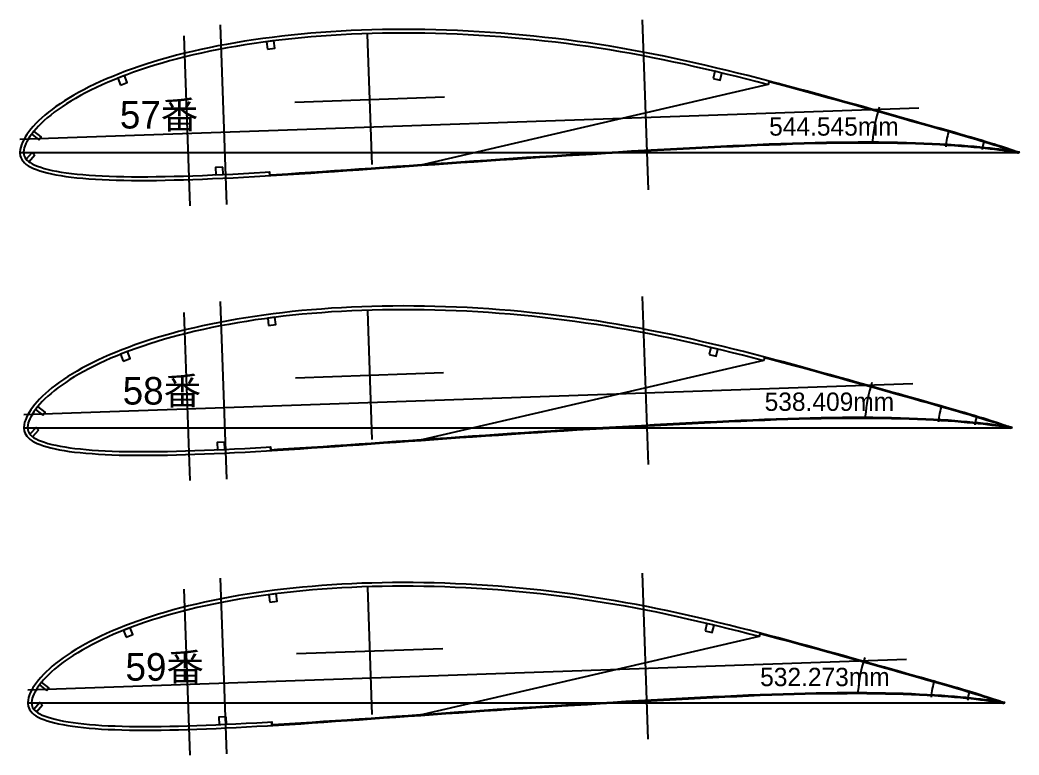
# Model space of a CAD drawing. Header units: metres. Extents: x -217 to 403, y -3621 to 82.
# Drawn here: x -191 to 354, y -2128 to -1728 of the extents above; entities that cross this region are included whole.
import ezdxf

# ---------------------------------------------------------------- set-up
doc = ezdxf.new("R2010")
doc.units = ezdxf.units.M
for name, color, linetype in [('FoilLayer', 7, 'Continuous'), ('RefFoilLayer', 7, 'Continuous'), ('StringerLayer', 7, 'Continuous'), ('SubLayer', 7, 'Continuous'), ('TextLayer', 7, 'Continuous')]:
    doc.layers.add(name, color=color, linetype=linetype)
doc.styles.add('MSゴシック', font='bigfont')

msp = doc.modelspace()

# ---------------------------------------------------------------- linework, layer by layer
at = {"layer": 'FoilLayer'}
for p, q in [((217.31, -1762.99), (27.23, -1807.06)), ((217.82, -1761.06), (217.31, -1762.99)), ((-54.45, -1812.57), (-54.57, -1810.57)), ((215.36, -1911.5), (214.86, -1913.43)), ((214.86, -1913.43), (26.92, -1956.98)), ((-53.84, -1962.43), (-53.96, -1960.43)), ((212.4, -2063.87), (26.61, -2106.9)), ((212.91, -2061.94), (212.4, -2063.87)), ((-53.23, -2112.28), (-53.35, -2110.29))]:
    msp.add_line(p, q, dxfattribs=at)
for points in [[(353.81, -1800.4), (353.7, -1800.36), (353.38, -1800.25), (352.86, -1800.07), (352.16, -1799.83), (351.28, -1799.52), (350.22, -1799.16), (348.99, -1798.74), (347.59, -1798.28), (346.02, -1797.75), (344.29, -1797.19), (342.4, -1796.58), (340.34, -1795.94), (338.13, -1795.25), (335.75, -1794.52), (333.22, -1793.75), (330.54, -1792.95), (327.7, -1792.12), (324.71, -1791.25), (321.57, -1790.34), (318.28, -1789.41), (314.85, -1788.43), (311.27, -1787.41), (307.56, -1786.36), (303.72, -1785.27), (299.75, -1784.15), (295.65, -1783), (291.44, -1781.8), (287.11, -1780.58), (282.68, -1779.33), (278.14, -1778.06), (273.49, -1776.76), (268.75, -1775.43), (263.92, -1774.07), (259, -1772.7), (254.01, -1771.32), (248.93, -1769.92), (243.77, -1768.5), (238.55, -1767.07), (233.27, -1765.63), (227.93, -1764.19), (222.54, -1762.76), (217.7, -1761.49), (217.31, -1762.99), (216.69, -1762.83), (211.2, -1761.41), (205.67, -1760), (200.09, -1758.61), (194.45, -1757.24), (188.78, -1755.88), (183.09, -1754.52), (177.38, -1753.2), (171.65, -1751.9), (165.91, -1750.65), (160.13, -1749.45), (154.33, -1748.29), (148.5, -1747.16), (142.66, -1746.08), (136.8, -1745.05), (130.92, -1744.07), (125.02, -1743.13), (119.1, -1742.25), (113.17, -1741.41), (107.23, -1740.62), (101.29, -1739.88), (95.34, -1739.2), (89.38, -1738.57), (83.42, -1737.98), (77.45, -1737.45), (71.5, -1736.96), (65.54, -1736.52), (59.61, -1736.14), (53.69, -1735.81), (47.77, -1735.53), (41.88, -1735.3), (36, -1735.12), (30.16, -1734.99), (24.34, -1734.92), (18.56, -1734.89), (12.79, -1734.93), (7.05, -1735.01), (1.37, -1735.14), (-4.29, -1735.32), (-9.88, -1735.54), (-15.44, -1735.83), (-20.95, -1736.17), (-26.42, -1736.55), (-31.83, -1736.98), (-37.17, -1737.45), (-42.45, -1737.98), (-47.68, -1738.57), (-52.85, -1739.19), (-57.96, -1739.87), (-63, -1740.58), (-67.96, -1741.34), (-72.83, -1742.14), (-77.64, -1742.99), (-82.38, -1743.88), (-87.03, -1744.82), (-91.61, -1745.8), (-96.09, -1746.8), (-100.47, -1747.85), (-104.78, -1748.94), (-108.99, -1750.08), (-113.12, -1751.25), (-117.15, -1752.45), (-121.09, -1753.68), (-124.92, -1754.94), (-128.66, -1756.24), (-132.29, -1757.57), (-135.84, -1758.92), (-139.28, -1760.3), (-142.6, -1761.7), (-145.82, -1763.11), (-148.93, -1764.56), (-151.93, -1766.01), (-154.84, -1767.5), (-157.62, -1768.98), (-160.29, -1770.48), (-162.83, -1771.97), (-165.26, -1773.48), (-167.57, -1775.01), (-169.79, -1776.54), (-171.88, -1778.07), (-173.84, -1779.59), (-175.68, -1781.09), (-177.39, -1782.59), (-178.99, -1784.1), (-180.47, -1785.58), (-181.83, -1787.06), (-183.07, -1788.5), (-184.19, -1789.93), (-185.18, -1791.3), (-186.04, -1792.63), (-186.78, -1793.94), (-187.37, -1795.14), (-187.88, -1796.46), (-188.22, -1797.38), (-188.46, -1798.6), (-188.59, -1799.84), (-188.6, -1800.06), (-188.51, -1801.11), (-188.29, -1801.87), (-187.96, -1802.59), (-187.44, -1803.35), (-186.8, -1804.09), (-186, -1804.82), (-185.05, -1805.51), (-183.92, -1806.17), (-182.55, -1806.81), (-180.98, -1807.44), (-179.22, -1808.06), (-177.33, -1808.65), (-175.29, -1809.2), (-173.06, -1809.7), (-170.65, -1810.17), (-168.06, -1810.62), (-165.35, -1811.04), (-162.49, -1811.42), (-159.46, -1811.75), (-156.25, -1812.04), (-152.89, -1812.31), (-149.38, -1812.56), (-145.76, -1812.77), (-141.98, -1812.93), (-138.05, -1813.05), (-133.95, -1813.13), (-129.72, -1813.2), (-125.37, -1813.23), (-120.89, -1813.21), (-116.26, -1813.15), (-111.47, -1813.06), (-106.55, -1812.96), (-101.53, -1812.83), (-96.38, -1812.66), (-91.11, -1812.45), (-85.69, -1812.21), (-80.16, -1811.96), (-74.52, -1811.7), (-68.79, -1811.4), (-62.95, -1811.07), (-56.98, -1810.71), (-54.57, -1810.57), (-54.48, -1812.12), (-50.8, -1811.9), (-44.64, -1811.53), (-38.39, -1811.14), (-32.06, -1810.71), (-25.62, -1810.27), (-19.09, -1809.83), (-12.49, -1809.39), (-5.83, -1808.93), (0.9, -1808.45), (7.71, -1807.96), (14.58, -1807.48), (21.51, -1807.01), (28.47, -1806.52), (35.47, -1806.02), (42.54, -1805.52), (49.65, -1805.03), (56.77, -1804.55), (63.92, -1804.07), (71.08, -1803.58), (78.28, -1803.09), (85.5, -1802.61), (92.71, -1802.16), (99.9, -1801.71), (107.1, -1801.24), (114.3, -1800.79), (121.49, -1800.36), (128.65, -1799.94), (135.77, -1799.53), (142.86, -1799.11), (149.94, -1798.7), (156.98, -1798.31), (163.96, -1797.94), (170.89, -1797.57), (177.77, -1797.2), (184.61, -1796.84), (191.4, -1796.52), (198.11, -1796.21), (204.74, -1795.9), (211.32, -1795.6), (217.82, -1795.32), (224.25, -1795.09), (230.59, -1794.88), (236.82, -1794.69), (242.97, -1794.52), (249.02, -1794.39), (254.95, -1794.31), (260.75, -1794.26), (266.43, -1794.22), (271.98, -1794.21), (277.41, -1794.25), (282.67, -1794.32), (287.78, -1794.41), (292.74, -1794.53), (297.54, -1794.67), (302.18, -1794.85), (306.64, -1795.05), (310.92, -1795.25), (315.03, -1795.48), (318.96, -1795.73), (322.68, -1796.02), (326.21, -1796.31), (329.53, -1796.59), (332.66, -1796.88), (335.58, -1797.18), (338.3, -1797.48), (340.8, -1797.77), (343.08, -1798.06), (345.14, -1798.33), (346.99, -1798.59), (348.62, -1798.81), (350.03, -1799.02), (351.24, -1799.19), (352.23, -1799.34), (353.01, -1799.46), (353.56, -1799.54), (353.92, -1799.6), (354.04, -1799.62)], [(349.82, -1950.4), (349.71, -1950.36), (349.39, -1950.25), (348.89, -1950.07), (348.19, -1949.83), (347.32, -1949.53), (346.27, -1949.17), (345.06, -1948.76), (343.67, -1948.3), (342.12, -1947.78), (340.41, -1947.23), (338.54, -1946.63), (336.51, -1945.99), (334.32, -1945.31), (331.96, -1944.59), (329.46, -1943.83), (326.81, -1943.04), (324.01, -1942.21), (321.05, -1941.35), (317.95, -1940.46), (314.69, -1939.53), (311.3, -1938.56), (307.76, -1937.56), (304.09, -1936.51), (300.3, -1935.44), (296.37, -1934.33), (292.32, -1933.19), (288.15, -1932.01), (283.88, -1930.81), (279.49, -1929.57), (275, -1928.31), (270.41, -1927.02), (265.72, -1925.71), (260.94, -1924.37), (256.08, -1923.01), (251.14, -1921.64), (246.12, -1920.26), (241.02, -1918.86), (235.86, -1917.44), (230.64, -1916.02), (225.36, -1914.6), (220.03, -1913.19), (215.25, -1911.93), (214.86, -1913.43), (214.25, -1913.27), (208.81, -1911.87), (203.34, -1910.48), (197.83, -1909.1), (192.26, -1907.74), (186.65, -1906.4), (181.02, -1905.06), (175.37, -1903.75), (169.71, -1902.47), (164.03, -1901.23), (158.32, -1900.04), (152.58, -1898.89), (146.83, -1897.78), (141.04, -1896.71), (135.25, -1895.69), (129.44, -1894.72), (123.61, -1893.8), (117.75, -1892.92), (111.89, -1892.09), (106.02, -1891.31), (100.14, -1890.58), (94.26, -1889.9), (88.37, -1889.28), (82.47, -1888.71), (76.58, -1888.17), (70.69, -1887.7), (64.8, -1887.26), (58.94, -1886.88), (53.08, -1886.55), (47.23, -1886.28), (41.4, -1886.05), (35.59, -1885.88), (29.82, -1885.75), (24.07, -1885.67), (18.35, -1885.65), (12.64, -1885.69), (6.97, -1885.77), (1.35, -1885.89), (-4.24, -1886.07), (-9.77, -1886.29), (-15.26, -1886.58), (-20.71, -1886.91), (-26.12, -1887.29), (-31.47, -1887.72), (-36.75, -1888.18), (-41.97, -1888.7), (-47.14, -1889.28), (-52.26, -1889.9), (-57.3, -1890.57), (-62.29, -1891.28), (-67.19, -1892.02), (-72.01, -1892.81), (-76.76, -1893.65), (-81.45, -1894.54), (-86.05, -1895.46), (-90.57, -1896.43), (-95, -1897.42), (-99.34, -1898.46), (-103.59, -1899.54), (-107.76, -1900.66), (-111.84, -1901.82), (-115.83, -1903), (-119.72, -1904.22), (-123.51, -1905.47), (-127.2, -1906.75), (-130.8, -1908.07), (-134.3, -1909.41), (-137.7, -1910.77), (-140.99, -1912.15), (-144.17, -1913.55), (-147.24, -1914.98), (-150.21, -1916.42), (-153.08, -1917.88), (-155.83, -1919.35), (-158.47, -1920.83), (-160.99, -1922.3), (-163.39, -1923.8), (-165.67, -1925.31), (-167.86, -1926.83), (-169.93, -1928.33), (-171.87, -1929.83), (-173.68, -1931.32), (-175.38, -1932.8), (-176.96, -1934.29), (-178.42, -1935.76), (-179.77, -1937.22), (-180.99, -1938.65), (-182.1, -1940.05), (-183.07, -1941.41), (-183.92, -1942.73), (-184.65, -1944.02), (-185.24, -1945.2), (-185.74, -1946.51), (-186.08, -1947.41), (-186.32, -1948.62), (-186.44, -1949.84), (-186.45, -1950.06), (-186.37, -1951.09), (-186.15, -1951.83), (-185.82, -1952.55), (-185.31, -1953.3), (-184.68, -1954.03), (-183.89, -1954.74), (-182.95, -1955.43), (-181.84, -1956.08), (-180.49, -1956.71), (-178.93, -1957.34), (-177.19, -1957.94), (-175.33, -1958.53), (-173.31, -1959.07), (-171.1, -1959.56), (-168.72, -1960.03), (-166.17, -1960.48), (-163.49, -1960.9), (-160.65, -1961.27), (-157.66, -1961.59), (-154.49, -1961.88), (-151.16, -1962.15), (-147.7, -1962.4), (-144.11, -1962.6), (-140.38, -1962.76), (-136.49, -1962.88), (-132.44, -1962.96), (-128.26, -1963.03), (-123.96, -1963.05), (-119.53, -1963.04), (-114.95, -1962.98), (-110.21, -1962.89), (-105.35, -1962.79), (-100.39, -1962.66), (-95.3, -1962.49), (-90.09, -1962.29), (-84.73, -1962.05), (-79.25, -1961.81), (-73.68, -1961.54), (-68.02, -1961.25), (-62.24, -1960.93), (-56.33, -1960.57), (-53.96, -1960.43), (-53.87, -1961.98), (-50.23, -1961.76), (-44.14, -1961.4), (-37.96, -1961.01), (-31.7, -1960.58), (-25.33, -1960.15), (-18.87, -1959.71), (-12.35, -1959.28), (-5.77, -1958.82), (0.89, -1958.35), (7.62, -1957.87), (14.42, -1957.39), (21.26, -1956.92), (28.14, -1956.44), (35.07, -1955.95), (42.06, -1955.45), (49.09, -1954.97), (56.13, -1954.49), (63.2, -1954.01), (70.28, -1953.53), (77.4, -1953.05), (84.53, -1952.58), (91.66, -1952.13), (98.78, -1951.68), (105.89, -1951.23), (113.01, -1950.78), (120.12, -1950.35), (127.2, -1949.94), (134.24, -1949.53), (141.25, -1949.11), (148.25, -1948.71), (155.21, -1948.33), (162.11, -1947.96), (168.96, -1947.6), (175.77, -1947.22), (182.53, -1946.87), (189.24, -1946.55), (195.87, -1946.24), (202.43, -1945.94), (208.93, -1945.64), (215.37, -1945.37), (221.73, -1945.14), (227.99, -1944.94), (234.15, -1944.74), (240.23, -1944.58), (246.22, -1944.45), (252.08, -1944.37), (257.81, -1944.32), (263.42, -1944.28), (268.92, -1944.27), (274.28, -1944.31), (279.49, -1944.38), (284.54, -1944.47), (289.44, -1944.59), (294.19, -1944.73), (298.78, -1944.9), (303.18, -1945.1), (307.41, -1945.3), (311.48, -1945.53), (315.36, -1945.78), (319.05, -1946.06), (322.53, -1946.34), (325.82, -1946.63), (328.91, -1946.91), (331.8, -1947.21), (334.48, -1947.5), (336.96, -1947.79), (339.21, -1948.08), (341.26, -1948.35), (343.08, -1948.6), (344.69, -1948.82), (346.09, -1949.02), (347.28, -1949.19), (348.26, -1949.34), (349.03, -1949.46), (349.57, -1949.54), (349.93, -1949.59), (350.05, -1949.62)], [(345.83, -2100.4), (345.73, -2100.36), (345.41, -2100.25), (344.91, -2100.08), (344.22, -2099.84), (343.36, -2099.54), (342.33, -2099.19), (341.12, -2098.78), (339.75, -2098.32), (338.22, -2097.81), (336.53, -2097.27), (334.68, -2096.67), (332.67, -2096.04), (330.5, -2095.37), (328.18, -2094.66), (325.71, -2093.91), (323.08, -2093.12), (320.31, -2092.3), (317.39, -2091.45), (314.32, -2090.57), (311.11, -2089.65), (307.75, -2088.7), (304.25, -2087.71), (300.63, -2086.67), (296.87, -2085.61), (292.99, -2084.52), (288.99, -2083.39), (284.87, -2082.22), (280.64, -2081.03), (276.31, -2079.81), (271.87, -2078.56), (267.32, -2077.29), (262.69, -2075.99), (257.96, -2074.67), (253.16, -2073.32), (248.28, -2071.97), (243.31, -2070.6), (238.27, -2069.22), (233.17, -2067.82), (228.01, -2066.41), (222.79, -2065.01), (217.52, -2063.61), (212.79, -2062.37), (212.4, -2063.87), (211.8, -2063.71), (206.43, -2062.33), (201.02, -2060.95), (195.57, -2059.59), (190.06, -2058.24), (184.52, -2056.91), (178.95, -2055.59), (173.37, -2054.3), (167.77, -2053.03), (162.16, -2051.81), (156.52, -2050.63), (150.84, -2049.5), (145.15, -2048.4), (139.43, -2047.34), (133.71, -2046.33), (127.96, -2045.37), (122.19, -2044.46), (116.41, -2043.59), (110.61, -2042.78), (104.81, -2042.01), (99, -2041.28), (93.19, -2040.61), (87.36, -2040), (81.53, -2039.43), (75.71, -2038.9), (69.88, -2038.43), (64.06, -2038), (58.26, -2037.62), (52.48, -2037.3), (46.7, -2037.03), (40.93, -2036.8), (35.19, -2036.63), (29.48, -2036.5), (23.79, -2036.43), (18.14, -2036.41), (12.5, -2036.44), (6.89, -2036.52), (1.34, -2036.64), (-4.19, -2036.82), (-9.65, -2037.04), (-15.09, -2037.32), (-20.47, -2037.65), (-25.82, -2038.03), (-31.11, -2038.45), (-36.33, -2038.91), (-41.49, -2039.42), (-46.6, -2040), (-51.66, -2040.61), (-56.65, -2041.27), (-61.57, -2041.97), (-66.42, -2042.7), (-71.19, -2043.49), (-75.88, -2044.32), (-80.51, -2045.19), (-85.06, -2046.11), (-89.53, -2047.06), (-93.92, -2048.05), (-98.2, -2049.07), (-102.4, -2050.13), (-106.52, -2051.24), (-110.56, -2052.39), (-114.5, -2053.56), (-118.34, -2054.77), (-122.09, -2056), (-125.74, -2057.27), (-129.3, -2058.57), (-132.76, -2059.89), (-136.12, -2061.24), (-139.37, -2062.6), (-142.51, -2063.98), (-145.55, -2065.4), (-148.49, -2066.82), (-151.33, -2068.27), (-154.04, -2069.72), (-156.66, -2071.18), (-159.14, -2072.64), (-161.51, -2074.12), (-163.77, -2075.61), (-165.93, -2077.11), (-167.98, -2078.6), (-169.9, -2080.08), (-171.69, -2081.55), (-173.36, -2083.02), (-174.92, -2084.49), (-176.37, -2085.94), (-177.7, -2087.38), (-178.91, -2088.79), (-180, -2090.18), (-180.97, -2091.52), (-181.8, -2092.82), (-182.53, -2094.1), (-183.1, -2095.27), (-183.61, -2096.56), (-183.93, -2097.45), (-184.17, -2098.64), (-184.3, -2099.84), (-184.3, -2100.05), (-184.22, -2101.08), (-184.01, -2101.8), (-183.68, -2102.51), (-183.18, -2103.25), (-182.56, -2103.97), (-181.78, -2104.67), (-180.86, -2105.35), (-179.75, -2105.99), (-178.42, -2106.62), (-176.89, -2107.23), (-175.16, -2107.83), (-173.32, -2108.41), (-171.33, -2108.94), (-169.15, -2109.43), (-166.79, -2109.89), (-164.27, -2110.34), (-161.62, -2110.75), (-158.82, -2111.12), (-155.86, -2111.44), (-152.73, -2111.72), (-149.44, -2111.99), (-146.01, -2112.23), (-142.47, -2112.44), (-138.78, -2112.59), (-134.94, -2112.71), (-130.93, -2112.79), (-126.8, -2112.86), (-122.55, -2112.88), (-118.17, -2112.87), (-113.64, -2112.81), (-108.96, -2112.72), (-104.15, -2112.62), (-99.24, -2112.5), (-94.21, -2112.33), (-89.06, -2112.12), (-83.76, -2111.89), (-78.35, -2111.65), (-72.84, -2111.39), (-67.25, -2111.1), (-61.53, -2110.78), (-55.69, -2110.43), (-53.35, -2110.29), (-53.25, -2111.84), (-49.66, -2111.62), (-43.63, -2111.26), (-37.53, -2110.88), (-31.33, -2110.46), (-25.04, -2110.03), (-18.66, -2109.6), (-12.21, -2109.17), (-5.7, -2108.72), (0.88, -2108.25), (7.53, -2107.77), (14.25, -2107.3), (21.02, -2106.84), (27.82, -2106.36), (34.67, -2105.87), (41.58, -2105.38), (48.53, -2104.91), (55.49, -2104.44), (62.48, -2103.96), (69.48, -2103.48), (76.51, -2103.01), (83.57, -2102.54), (90.62, -2102.1), (97.65, -2101.66), (104.68, -2101.21), (111.72, -2100.76), (118.75, -2100.34), (125.75, -2099.93), (132.71, -2099.53), (139.64, -2099.12), (146.56, -2098.72), (153.44, -2098.34), (160.26, -2097.98), (167.03, -2097.62), (173.76, -2097.25), (180.45, -2096.91), (187.08, -2096.59), (193.64, -2096.28), (200.13, -2095.98), (206.55, -2095.69), (212.92, -2095.42), (219.2, -2095.19), (225.39, -2094.99), (231.48, -2094.8), (237.49, -2094.63), (243.41, -2094.51), (249.21, -2094.43), (254.87, -2094.38), (260.42, -2094.34), (265.86, -2094.33), (271.15, -2094.37), (276.3, -2094.44), (281.29, -2094.53), (286.14, -2094.64), (290.84, -2094.78), (295.37, -2094.95), (299.73, -2095.15), (303.91, -2095.35), (307.93, -2095.57), (311.77, -2095.82), (315.41, -2096.1), (318.86, -2096.38), (322.1, -2096.66), (325.16, -2096.94), (328.02, -2097.23), (330.67, -2097.53), (333.12, -2097.81), (335.35, -2098.1), (337.37, -2098.36), (339.17, -2098.61), (340.77, -2098.83), (342.15, -2099.03), (343.32, -2099.2), (344.29, -2099.34), (345.05, -2099.46), (345.59, -2099.54), (345.94, -2099.59), (346.06, -2099.62)]]:
    msp.add_lwpolyline(points, close=True, dxfattribs=at)
at = {"layer": 'RefFoilLayer'}
for points in [[(353.95, -1799.97), (353.85, -1799.93), (353.52, -1799.83), (353.01, -1799.65), (352.31, -1799.4), (351.43, -1799.1), (350.37, -1798.73), (349.14, -1798.32), (347.73, -1797.85), (346.16, -1797.33), (344.43, -1796.77), (342.54, -1796.16), (340.48, -1795.51), (338.26, -1794.82), (335.88, -1794.09), (333.35, -1793.32), (330.66, -1792.52), (327.83, -1791.68), (324.84, -1790.81), (321.69, -1789.91), (318.41, -1788.97), (314.97, -1787.99), (311.39, -1786.98), (307.68, -1785.92), (303.84, -1784.84), (299.87, -1783.72), (295.77, -1782.56), (291.56, -1781.37), (287.23, -1780.15), (282.8, -1778.9), (278.26, -1777.62), (273.61, -1776.32), (268.87, -1774.99), (264.04, -1773.64), (259.12, -1772.27), (254.13, -1770.88), (249.04, -1769.48), (243.89, -1768.07), (238.67, -1766.63), (233.38, -1765.19), (228.05, -1763.76), (222.65, -1762.33), (217.19, -1760.9), (211.69, -1759.47), (206.15, -1758.06), (200.56, -1756.67), (194.92, -1755.29), (189.25, -1753.93), (183.54, -1752.57), (177.82, -1751.25), (172.08, -1749.95), (166.31, -1748.69), (160.53, -1747.49), (154.7, -1746.32), (148.87, -1745.2), (143, -1744.11), (137.13, -1743.08), (131.23, -1742.09), (125.31, -1741.15), (119.38, -1740.27), (113.43, -1739.43), (107.48, -1738.64), (101.52, -1737.9), (95.55, -1737.21), (89.58, -1736.57), (83.6, -1735.99), (77.62, -1735.45), (71.64, -1734.97), (65.67, -1734.53), (59.72, -1734.14), (53.78, -1733.81), (47.85, -1733.53), (41.94, -1733.3), (36.04, -1733.12), (30.19, -1732.99), (24.35, -1732.92), (18.54, -1732.89), (12.76, -1732.93), (7.01, -1733.01), (1.3, -1733.14), (-4.37, -1733.32), (-9.98, -1733.55), (-15.56, -1733.84), (-21.09, -1734.17), (-26.58, -1734.56), (-32.01, -1734.99), (-37.37, -1735.46), (-42.68, -1735.99), (-47.93, -1736.58), (-53.12, -1737.21), (-58.24, -1737.89), (-63.3, -1738.61), (-68.28, -1739.36), (-73.18, -1740.17), (-78.01, -1741.02), (-82.77, -1741.92), (-87.45, -1742.86), (-92.05, -1743.84), (-96.56, -1744.86), (-100.97, -1745.91), (-105.3, -1747.01), (-109.54, -1748.15), (-113.69, -1749.33), (-117.75, -1750.54), (-121.71, -1751.78), (-125.58, -1753.05), (-129.34, -1754.36), (-133.01, -1755.7), (-136.58, -1757.07), (-140.05, -1758.46), (-143.41, -1759.87), (-146.66, -1761.3), (-149.8, -1762.76), (-152.84, -1764.23), (-155.78, -1765.73), (-158.6, -1767.23), (-161.3, -1768.75), (-163.89, -1770.27), (-166.36, -1771.81), (-168.72, -1773.37), (-170.96, -1774.93), (-173.1, -1776.49), (-175.11, -1778.04), (-177, -1779.58), (-178.76, -1781.14), (-180.41, -1782.69), (-181.94, -1784.23), (-183.35, -1785.76), (-184.64, -1787.27), (-185.82, -1788.76), (-186.86, -1790.22), (-187.78, -1791.65), (-188.58, -1793.07), (-189.23, -1794.42), (-189.77, -1795.81), (-190.18, -1797), (-190.45, -1798.41), (-190.59, -1799.84), (-190.59, -1800.29), (-190.42, -1801.73), (-190.08, -1802.76), (-189.59, -1803.74), (-188.94, -1804.68), (-188.13, -1805.59), (-187.17, -1806.44), (-186.05, -1807.24), (-184.76, -1807.98), (-183.29, -1808.67), (-181.64, -1809.33), (-179.81, -1809.97), (-177.85, -1810.58), (-175.72, -1811.15), (-173.44, -1811.66), (-170.99, -1812.14), (-168.37, -1812.6), (-165.61, -1813.03), (-162.7, -1813.41), (-159.64, -1813.74), (-156.41, -1814.03), (-153.03, -1814.31), (-149.5, -1814.56), (-145.84, -1814.77), (-142.04, -1814.93), (-138.09, -1815.05), (-133.98, -1815.13), (-129.74, -1815.2), (-125.36, -1815.23), (-120.87, -1815.21), (-116.22, -1815.15), (-111.43, -1815.06), (-106.5, -1814.96), (-101.46, -1814.83), (-96.31, -1814.65), (-91.02, -1814.45), (-85.6, -1814.21), (-80.06, -1813.96), (-74.42, -1813.7), (-68.68, -1813.4), (-62.83, -1813.07), (-56.86, -1812.71), (-50.77, -1812.35), (-44.61, -1811.98), (-38.36, -1811.59), (-32.03, -1811.16), (-25.59, -1810.72), (-19.06, -1810.28), (-12.46, -1809.84), (-5.8, -1809.38), (0.93, -1808.9), (7.74, -1808.41), (14.61, -1807.93), (21.54, -1807.46), (28.5, -1806.97), (35.51, -1806.47), (42.57, -1805.97), (49.68, -1805.48), (56.8, -1805), (63.95, -1804.51), (71.11, -1804.02), (78.31, -1803.53), (85.52, -1803.06), (92.73, -1802.61), (99.93, -1802.16), (107.13, -1801.69), (114.33, -1801.24), (121.51, -1800.81), (128.67, -1800.39), (135.79, -1799.98), (142.89, -1799.56), (149.96, -1799.15), (157, -1798.76), (163.98, -1798.39), (170.91, -1798.02), (177.79, -1797.65), (184.63, -1797.29), (191.42, -1796.97), (198.13, -1796.66), (204.76, -1796.35), (211.33, -1796.05), (217.84, -1795.77), (224.27, -1795.54), (230.6, -1795.33), (236.83, -1795.14), (242.98, -1794.97), (249.03, -1794.84), (254.96, -1794.76), (260.75, -1794.71), (266.43, -1794.67), (271.98, -1794.66), (277.4, -1794.7), (282.67, -1794.77), (287.77, -1794.86), (292.72, -1794.98), (297.53, -1795.12), (302.16, -1795.29), (306.62, -1795.5), (310.89, -1795.7), (315, -1795.93), (318.92, -1796.18), (322.65, -1796.47), (326.17, -1796.75), (329.49, -1797.04), (332.61, -1797.33), (335.53, -1797.63), (338.24, -1797.93), (340.74, -1798.22), (343.02, -1798.51), (345.08, -1798.78), (346.92, -1799.03), (348.56, -1799.26), (349.97, -1799.46), (351.17, -1799.64), (352.16, -1799.78), (352.94, -1799.9), (353.49, -1799.99), (353.83, -1800.04), (353.95, -1800.06)], [(349.97, -1949.97), (349.86, -1949.94), (349.54, -1949.83), (349.03, -1949.65), (348.34, -1949.41), (347.47, -1949.11), (346.42, -1948.75), (345.2, -1948.34), (343.81, -1947.87), (342.26, -1947.36), (340.55, -1946.8), (338.68, -1946.2), (336.64, -1945.56), (334.45, -1944.88), (332.1, -1944.16), (329.59, -1943.4), (326.94, -1942.61), (324.13, -1941.78), (321.18, -1940.92), (318.07, -1940.02), (314.82, -1939.1), (311.42, -1938.13), (307.88, -1937.13), (304.22, -1936.08), (300.42, -1935.01), (296.49, -1933.9), (292.44, -1932.76), (288.27, -1931.58), (284, -1930.37), (279.62, -1929.14), (275.12, -1927.88), (270.53, -1926.59), (265.84, -1925.28), (261.06, -1923.93), (256.2, -1922.58), (251.26, -1921.21), (246.24, -1919.83), (241.14, -1918.43), (235.98, -1917.01), (230.75, -1915.58), (225.48, -1914.17), (220.14, -1912.75), (214.75, -1911.34), (209.31, -1909.93), (203.83, -1908.54), (198.3, -1907.16), (192.72, -1905.8), (187.11, -1904.45), (181.47, -1903.11), (175.81, -1901.79), (170.14, -1900.51), (164.44, -1899.27), (158.72, -1898.08), (152.96, -1896.93), (147.19, -1895.81), (141.39, -1894.74), (135.58, -1893.72), (129.75, -1892.74), (123.9, -1891.82), (118.03, -1890.94), (112.15, -1890.11), (106.27, -1889.33), (100.37, -1888.6), (94.47, -1887.91), (88.57, -1887.29), (82.65, -1886.71), (76.74, -1886.18), (70.84, -1885.7), (64.93, -1885.27), (59.05, -1884.88), (53.18, -1884.55), (47.31, -1884.28), (41.46, -1884.05), (35.64, -1883.88), (29.85, -1883.75), (24.07, -1883.67), (18.33, -1883.65), (12.62, -1883.69), (6.93, -1883.77), (1.29, -1883.89), (-4.32, -1884.07), (-9.87, -1884.3), (-15.38, -1884.58), (-20.85, -1884.92), (-26.28, -1885.3), (-31.65, -1885.72), (-36.95, -1886.19), (-42.2, -1886.71), (-47.39, -1887.29), (-52.52, -1887.92), (-57.58, -1888.59), (-62.59, -1889.3), (-67.51, -1890.05), (-72.36, -1890.84), (-77.13, -1891.69), (-81.84, -1892.58), (-86.47, -1893.51), (-91.01, -1894.48), (-95.47, -1895.48), (-99.83, -1896.52), (-104.11, -1897.61), (-108.3, -1898.74), (-112.41, -1899.9), (-116.42, -1901.09), (-120.34, -1902.32), (-124.16, -1903.58), (-127.89, -1904.87), (-131.51, -1906.2), (-135.04, -1907.55), (-138.47, -1908.92), (-141.79, -1910.32), (-145.01, -1911.73), (-148.12, -1913.18), (-151.12, -1914.64), (-154.02, -1916.12), (-156.81, -1917.6), (-159.49, -1919.11), (-162.04, -1920.61), (-164.49, -1922.13), (-166.81, -1923.67), (-169.04, -1925.21), (-171.15, -1926.75), (-173.14, -1928.29), (-175, -1929.81), (-176.75, -1931.35), (-178.37, -1932.88), (-179.89, -1934.41), (-181.28, -1935.92), (-182.56, -1937.41), (-183.72, -1938.89), (-184.75, -1940.33), (-185.66, -1941.75), (-186.45, -1943.15), (-187.1, -1944.48), (-187.64, -1945.86), (-188.04, -1947.03), (-188.31, -1948.43), (-188.44, -1949.84), (-188.44, -1950.29), (-188.27, -1951.71), (-187.94, -1952.72), (-187.46, -1953.7), (-186.81, -1954.63), (-186.01, -1955.52), (-185.06, -1956.37), (-183.95, -1957.16), (-182.68, -1957.89), (-181.23, -1958.57), (-179.59, -1959.22), (-177.79, -1959.85), (-175.84, -1960.46), (-173.74, -1961.02), (-171.49, -1961.53), (-169.07, -1962), (-166.48, -1962.45), (-163.75, -1962.88), (-160.87, -1963.26), (-157.84, -1963.58), (-154.65, -1963.88), (-151.3, -1964.14), (-147.81, -1964.39), (-144.2, -1964.6), (-140.44, -1964.76), (-136.53, -1964.88), (-132.47, -1964.96), (-128.27, -1965.03), (-123.95, -1965.05), (-119.5, -1965.04), (-114.91, -1964.98), (-110.17, -1964.89), (-105.3, -1964.79), (-100.32, -1964.66), (-95.22, -1964.49), (-90, -1964.28), (-84.64, -1964.05), (-79.16, -1963.81), (-73.58, -1963.54), (-67.91, -1963.25), (-62.12, -1962.92), (-56.22, -1962.57), (-50.2, -1962.21), (-44.11, -1961.85), (-37.93, -1961.46), (-31.66, -1961.03), (-25.3, -1960.6), (-18.84, -1960.16), (-12.32, -1959.73), (-5.73, -1959.27), (0.92, -1958.8), (7.65, -1958.32), (14.45, -1957.84), (21.29, -1957.37), (28.18, -1956.89), (35.11, -1956.4), (42.09, -1955.9), (49.12, -1955.42), (56.16, -1954.94), (63.23, -1954.46), (70.31, -1953.98), (77.43, -1953.49), (84.56, -1953.03), (91.69, -1952.58), (98.81, -1952.13), (105.92, -1951.67), (113.04, -1951.23), (120.14, -1950.8), (127.22, -1950.39), (134.26, -1949.98), (141.28, -1949.56), (148.27, -1949.16), (155.23, -1948.78), (162.14, -1948.41), (168.99, -1948.05), (175.79, -1947.67), (182.55, -1947.32), (189.26, -1947), (195.9, -1946.69), (202.45, -1946.39), (208.95, -1946.09), (215.39, -1945.82), (221.74, -1945.59), (228, -1945.39), (234.16, -1945.19), (240.24, -1945.02), (246.22, -1944.9), (252.09, -1944.82), (257.81, -1944.77), (263.42, -1944.73), (268.92, -1944.72), (274.27, -1944.76), (279.48, -1944.83), (284.53, -1944.92), (289.43, -1945.04), (294.17, -1945.18), (298.76, -1945.35), (303.16, -1945.55), (307.39, -1945.75), (311.45, -1945.98), (315.33, -1946.23), (319.01, -1946.51), (322.5, -1946.79), (325.77, -1947.08), (328.87, -1947.36), (331.75, -1947.65), (334.43, -1947.95), (336.9, -1948.24), (339.15, -1948.52), (341.19, -1948.79), (343.01, -1949.04), (344.63, -1949.27), (346.02, -1949.47), (347.21, -1949.64), (348.19, -1949.78), (348.96, -1949.9), (349.51, -1949.99), (349.85, -1950.04), (349.97, -1950.06)], [(345.98, -2099.97), (345.87, -2099.94), (345.56, -2099.83), (345.06, -2099.65), (344.37, -2099.41), (343.51, -2099.12), (342.47, -2098.76), (341.27, -2098.36), (339.89, -2097.9), (338.36, -2097.39), (336.67, -2096.84), (334.82, -2096.24), (332.8, -2095.61), (330.64, -2094.94), (328.31, -2094.22), (325.84, -2093.47), (323.21, -2092.69), (320.44, -2091.87), (317.52, -2091.02), (314.44, -2090.14), (311.23, -2089.22), (307.87, -2088.26), (304.37, -2087.27), (300.75, -2086.24), (297, -2085.18), (293.11, -2084.08), (289.11, -2082.96), (284.99, -2081.79), (280.76, -2080.6), (276.43, -2079.37), (271.99, -2078.13), (267.44, -2076.86), (262.81, -2075.56), (258.09, -2074.23), (253.28, -2072.89), (248.4, -2071.54), (243.43, -2070.17), (238.39, -2068.79), (233.29, -2067.39), (228.12, -2065.98), (222.91, -2064.58), (217.63, -2063.18), (212.3, -2061.78), (206.92, -2060.39), (201.5, -2059.01), (196.04, -2057.65), (190.53, -2056.3), (184.98, -2054.97), (179.4, -2053.64), (173.81, -2052.34), (168.2, -2051.08), (162.57, -2049.85), (156.91, -2048.67), (151.22, -2047.53), (145.51, -2046.43), (139.78, -2045.37), (134.04, -2044.36), (128.27, -2043.4), (122.49, -2042.48), (116.69, -2041.61), (110.88, -2040.79), (105.06, -2040.02), (99.23, -2039.3), (93.4, -2038.62), (87.56, -2038), (81.71, -2037.43), (75.87, -2036.91), (70.03, -2036.43), (64.19, -2036), (58.38, -2035.63), (52.57, -2035.3), (46.77, -2035.03), (40.99, -2034.81), (35.23, -2034.63), (29.51, -2034.5), (23.8, -2034.43), (18.12, -2034.41), (12.47, -2034.44), (6.85, -2034.52), (1.27, -2034.65), (-4.27, -2034.82), (-9.76, -2035.04), (-15.21, -2035.33), (-20.62, -2035.66), (-25.98, -2036.03), (-31.29, -2036.46), (-36.53, -2036.92), (-41.72, -2037.43), (-46.85, -2038.01), (-51.92, -2038.63), (-56.93, -2039.29), (-61.87, -2039.99), (-66.74, -2040.73), (-71.53, -2041.52), (-76.26, -2042.35), (-80.91, -2043.23), (-85.48, -2044.15), (-89.97, -2045.11), (-94.38, -2046.1), (-98.69, -2047.13), (-102.92, -2048.2), (-107.07, -2049.32), (-111.13, -2050.48), (-115.1, -2051.65), (-118.97, -2052.87), (-122.75, -2054.11), (-126.43, -2055.39), (-130.01, -2056.7), (-133.5, -2058.03), (-136.89, -2059.39), (-140.18, -2060.77), (-143.36, -2062.17), (-146.43, -2063.6), (-149.4, -2065.04), (-152.27, -2066.5), (-155.02, -2067.97), (-157.67, -2069.46), (-160.2, -2070.94), (-162.61, -2072.45), (-164.91, -2073.97), (-167.11, -2075.49), (-169.2, -2077.02), (-171.16, -2078.53), (-173.01, -2080.04), (-174.73, -2081.56), (-176.34, -2083.08), (-177.84, -2084.58), (-179.22, -2086.08), (-180.48, -2087.56), (-181.63, -2089.01), (-182.65, -2090.44), (-183.55, -2091.84), (-184.33, -2093.22), (-184.97, -2094.54), (-185.5, -2095.91), (-185.9, -2097.07), (-186.16, -2098.45), (-186.3, -2099.84), (-186.29, -2100.29), (-186.13, -2101.69), (-185.8, -2102.69), (-185.32, -2103.66), (-184.68, -2104.58), (-183.89, -2105.46), (-182.95, -2106.3), (-181.86, -2107.08), (-180.6, -2107.8), (-179.16, -2108.47), (-177.54, -2109.12), (-175.76, -2109.74), (-173.84, -2110.34), (-171.76, -2110.9), (-169.53, -2111.4), (-167.14, -2111.86), (-164.58, -2112.31), (-161.88, -2112.73), (-159.04, -2113.1), (-156.05, -2113.43), (-152.89, -2113.72), (-149.58, -2113.98), (-146.13, -2114.23), (-142.55, -2114.44), (-138.84, -2114.59), (-134.98, -2114.71), (-130.96, -2114.79), (-126.81, -2114.86), (-122.54, -2114.88), (-118.14, -2114.87), (-113.6, -2114.81), (-108.92, -2114.72), (-104.1, -2114.62), (-99.18, -2114.49), (-94.13, -2114.32), (-88.97, -2114.12), (-83.68, -2113.89), (-78.26, -2113.65), (-72.74, -2113.39), (-67.13, -2113.1), (-61.41, -2112.77), (-55.58, -2112.42), (-49.63, -2112.07), (-43.6, -2111.71), (-37.5, -2111.33), (-31.3, -2110.91), (-25.01, -2110.48), (-18.63, -2110.04), (-12.18, -2109.62), (-5.67, -2109.17), (0.91, -2108.7), (7.56, -2108.22), (14.28, -2107.75), (21.05, -2107.29), (27.85, -2106.81), (34.71, -2106.32), (41.61, -2105.83), (48.56, -2105.35), (55.52, -2104.89), (62.51, -2104.41), (69.51, -2103.93), (76.54, -2103.45), (83.6, -2102.99), (90.64, -2102.55), (97.68, -2102.11), (104.71, -2101.66), (111.75, -2101.21), (118.78, -2100.79), (125.77, -2100.38), (132.73, -2099.98), (139.67, -2099.57), (146.58, -2099.17), (153.46, -2098.79), (160.29, -2098.43), (167.06, -2098.07), (173.79, -2097.7), (180.47, -2097.35), (187.11, -2097.04), (193.66, -2096.73), (200.15, -2096.43), (206.57, -2096.14), (212.93, -2095.87), (219.21, -2095.64), (225.4, -2095.44), (231.49, -2095.25), (237.5, -2095.08), (243.42, -2094.96), (249.21, -2094.88), (254.88, -2094.83), (260.42, -2094.79), (265.85, -2094.78), (271.15, -2094.82), (276.3, -2094.89), (281.28, -2094.98), (286.13, -2095.09), (290.82, -2095.23), (295.35, -2095.4), (299.71, -2095.6), (303.88, -2095.8), (307.9, -2096.02), (311.74, -2096.27), (315.38, -2096.55), (318.82, -2096.83), (322.06, -2097.11), (325.12, -2097.39), (327.97, -2097.68), (330.62, -2097.97), (333.06, -2098.26), (335.29, -2098.54), (337.31, -2098.81), (339.11, -2099.05), (340.7, -2099.28), (342.08, -2099.47), (343.26, -2099.64), (344.22, -2099.79), (344.98, -2099.9), (345.52, -2099.99), (345.86, -2100.04), (345.98, -2100.06)]]:
    msp.add_lwpolyline(points, close=True, dxfattribs=at)
at = {"layer": 'StringerLayer'}
for points in [[(-55.65, -1743.6), (-51.69, -1743.08), (-52.21, -1739.11), (-56.18, -1739.63), (-55.65, -1743.6)], [(-135.86, -1763.22), (-132.12, -1761.79), (-133.55, -1758.05), (-137.29, -1759.48), (-135.86, -1763.22)], [(187.25, -1759.62), (191.14, -1760.55), (192.07, -1756.66), (188.18, -1755.73), (187.25, -1759.62)], [(-180.26, -1793.01), (-179.02, -1791.44), (-182.95, -1788.35), (-184.19, -1789.93), (-180.26, -1793.01)], [(-182.48, -1801.25), (-183.97, -1799.92), (-187.29, -1803.66), (-185.79, -1804.99), (-182.48, -1801.25)], [(-79.95, -1807.95), (-83.94, -1808.13), (-83.77, -1812.12), (-79.77, -1811.95), (-79.95, -1807.95)], [(-55.04, -1894.3), (-51.07, -1893.78), (-51.6, -1889.82), (-55.56, -1890.34), (-55.04, -1894.3)], [(-134.33, -1913.7), (-130.59, -1912.27), (-132.02, -1908.54), (-135.76, -1909.96), (-134.33, -1913.7)], [(185.1, -1910.14), (188.99, -1911.07), (189.92, -1907.18), (186.03, -1906.25), (185.1, -1910.14)], [(-178.17, -1943.15), (-176.93, -1941.58), (-180.87, -1938.49), (-182.1, -1940.06), (-178.17, -1943.15)], [(-180.36, -1951.18), (-181.85, -1949.85), (-185.17, -1953.59), (-183.68, -1954.92), (-180.36, -1951.18)], [(-79.03, -1957.79), (-83.02, -1957.97), (-82.85, -1961.97), (-78.85, -1961.79), (-79.03, -1957.79)], [(-54.43, -2045.01), (-50.46, -2044.49), (-50.98, -2040.52), (-54.95, -2041.04), (-54.43, -2045.01)], [(182.95, -2060.65), (186.84, -2061.58), (187.77, -2057.7), (183.88, -2056.76), (182.95, -2060.65)], [(-132.79, -2064.19), (-129.06, -2062.76), (-130.49, -2059.02), (-134.22, -2060.45), (-132.79, -2064.19)], [(-176.08, -2093.29), (-174.85, -2091.71), (-178.78, -2088.63), (-180.02, -2090.2), (-176.08, -2093.29)], [(-178.24, -2101.11), (-179.74, -2099.79), (-183.06, -2103.53), (-181.56, -2104.86), (-178.24, -2101.11)], [(-78.11, -2107.64), (-82.1, -2107.81), (-81.93, -2111.81), (-77.93, -2111.63), (-78.11, -2107.64)]]:
    msp.add_lwpolyline(points, dxfattribs=at)
at = {"layer": 'SubLayer'}
for p, q in [((-81.47, -1730.33), (-78.05, -1828.29)), ((148.58, -1727.74), (151.81, -1820.26)), ((-101.27, -1736.47), (-98.04, -1828.98)), ((-1.24, -1735.7), (1.24, -1806.45)), ((-40.82, -1772.5), (40.82, -1769.65)), ((299.5, -1775.77), (-190.59, -1792.88)), ((-190.59, -1800), (353.95, -1800)), ((148.59, -1878.5), (151.79, -1969.97)), ((-81.45, -1881.14), (-78.07, -1978)), ((-101.25, -1887.22), (-98.06, -1978.7)), ((-1.22, -1886.42), (1.22, -1956.37)), ((-40.36, -1922.81), (40.36, -1919.99)), ((296.12, -1926.04), (-188.44, -1942.96)), ((-188.44, -1950), (349.97, -1950)), ((148.61, -2029.25), (151.77, -2119.68)), ((-81.44, -2031.96), (-78.09, -2127.71)), ((-101.24, -2037.98), (-98.08, -2128.41)), ((-1.21, -2037.15), (1.21, -2106.3)), ((-39.9, -2073.12), (39.9, -2070.33)), ((292.75, -2076.32), (-186.3, -2093.05)), ((-186.3, -2100), (345.98, -2100))]:
    msp.add_line(p, q, dxfattribs=at)
for centre, radius in [((353.95, -1800), 80), ((353.95, -1800), 40), ((353.95, -1800), 20), ((349.97, -1950), 80), ((349.97, -1950), 40), ((349.97, -1950), 20), ((345.98, -2100), 80), ((345.98, -2100), 40), ((345.98, -2100), 20)]:
    msp.add_arc(centre, radius, 162, 175.5, dxfattribs=at)

# ---------------------------------------------------------------- texts
at = {"layer": 'TextLayer', "style": 'MSゴシック'}
for s, height, p in [('57番', 15, (-136.14, -1786.9)), ('544.545mm', 10, (217.82, -1790.78)), ('58番', 15, (-134.6, -1937.38)), ('538.409mm', 10, (215.36, -1940.82)), ('59番', 15, (-133.07, -2087.87)), ('532.273mm', 10, (212.91, -2090.87))]:
    msp.add_text(s, height=height, dxfattribs=at).set_placement(p)

doc.saveas('drawing.dxf')
